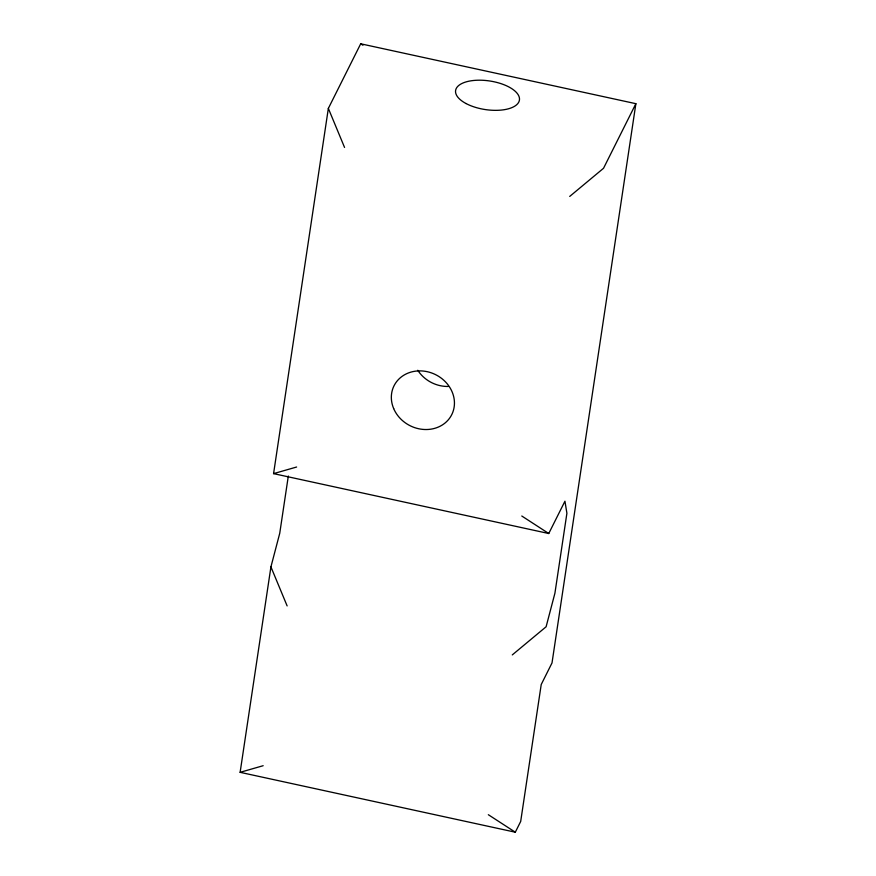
<?xml version="1.0" encoding="UTF-8"?>
<svg xmlns="http://www.w3.org/2000/svg" width="876" height="876" viewBox="0 0 876 876"><rect width="100%" height="100%" fill="white"/><g stroke="black" fill="none" stroke-linecap="round" stroke-linejoin="round"><path stroke-width="1.31" d="M512.285 654.909L546.109 626.767L554.924 593.172L566.903 513.27L564.943 501.214L548.759 533.517L273.575 473.631L328.347 108.405L360.704 43.8L635.877 103.686L552.011 662.935L541.226 684.495L520.683 821.458L515.307 832.2L240.123 772.325L270.925 566.882L279.74 533.287L288.324 476.029M635.877 103.686L603.531 168.28L569.707 196.432M273.575 473.631L296.625 467.017M240.123 772.325L263.172 765.712M360.704 43.8L362.949 45.256M521.778 516.008L548.759 533.517M488.326 814.702L515.307 832.2M328.347 108.405L344.553 147.442M270.925 566.882L287.131 605.918M448.424 386.458A32.27 28.547 26.6 0 1 417.764 370.274M393.674 408.577A32.27 28.547 26.6 0 0 447.833 420.36A32.27 28.547 26.6 0 0 427.17 371.676A32.27 28.547 26.6 0 0 393.674 408.577M466.032 103.532A32.27 14.465 8.5 0 0 518.778 102.076A32.27 14.465 8.5 0 0 477.705 80.22A32.27 14.465 8.5 0 0 466.032 103.532"/></g></svg>
